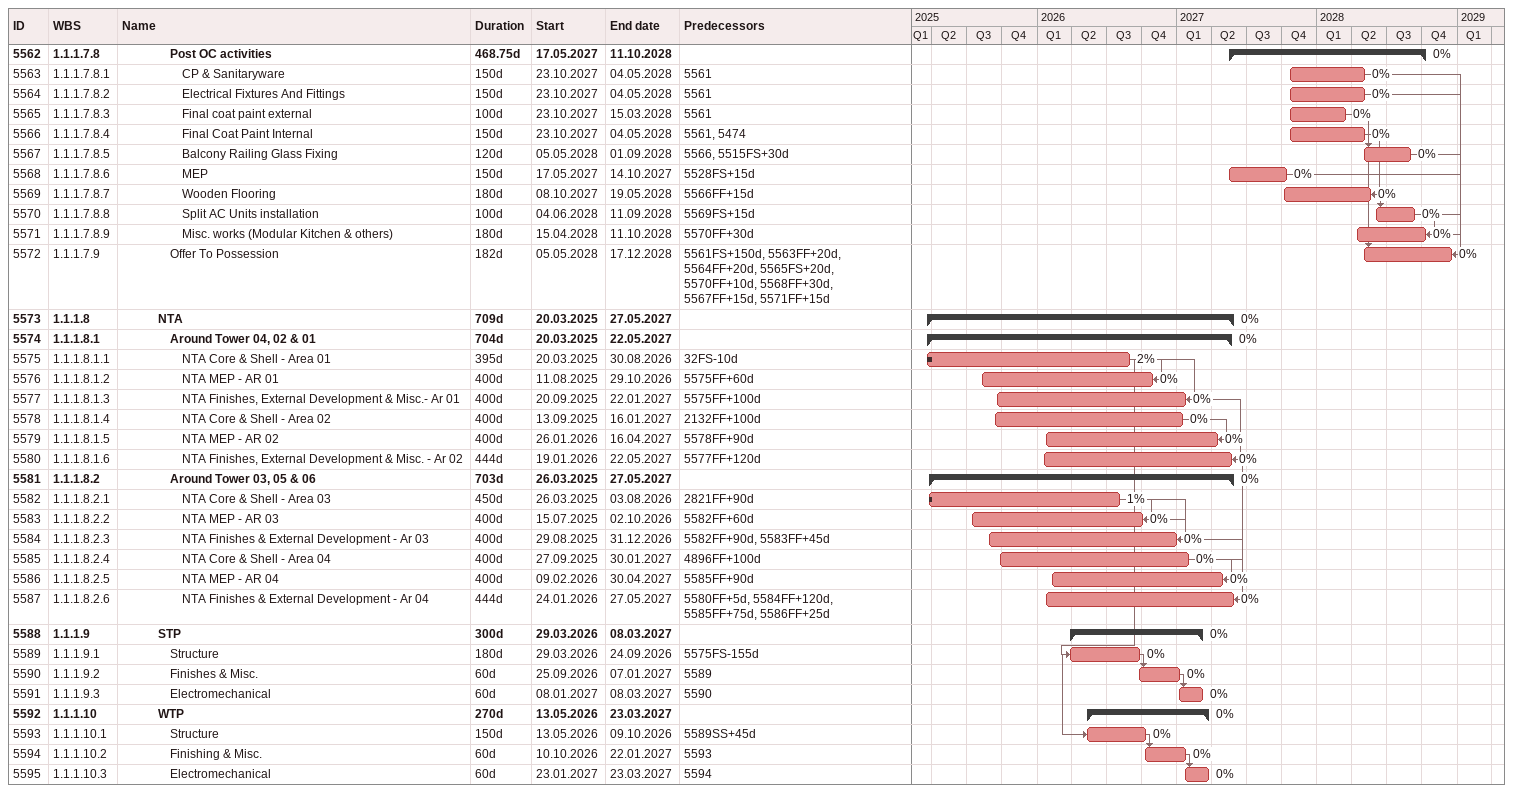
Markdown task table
| ID | WBS | Task | Duration | Start | Finish | Predecessors | % complete |
|---|---|---|---|---|---|---|---|
| 5562 | 1.1.1.7.8 | **Post OC activities** | 468.75d | 2027-05-17 | 2028-10-11 |  | 0 |
| 5563 | 1.1.1.7.8.1 | CP & Sanitaryware | 150d | 2027-10-23 | 2028-05-04 | 5561 | 0 |
| 5564 | 1.1.1.7.8.2 | Electrical Fixtures And Fittings | 150d | 2027-10-23 | 2028-05-04 | 5561 | 0 |
| 5565 | 1.1.1.7.8.3 | Final coat paint external | 100d | 2027-10-23 | 2028-03-15 | 5561 | 0 |
| 5566 | 1.1.1.7.8.4 | Final Coat Paint Internal | 150d | 2027-10-23 | 2028-05-04 | 5561, 5474 | 0 |
| 5567 | 1.1.1.7.8.5 | Balcony Railing Glass Fixing | 120d | 2028-05-05 | 2028-09-01 | 5566, 5515FS+30d | 0 |
| 5568 | 1.1.1.7.8.6 | MEP | 150d | 2027-05-17 | 2027-10-14 | 5528FS+15d | 0 |
| 5569 | 1.1.1.7.8.7 | Wooden Flooring | 180d | 2027-10-08 | 2028-05-19 | 5566FF+15d | 0 |
| 5570 | 1.1.1.7.8.8 | Split AC Units installation | 100d | 2028-06-04 | 2028-09-11 | 5569FS+15d | 0 |
| 5571 | 1.1.1.7.8.9 | Misc. works (Modular Kitchen & others) | 180d | 2028-04-15 | 2028-10-11 | 5570FF+30d | 0 |
| 5572 | 1.1.1.7.9 | Offer To Possession | 182d | 2028-05-05 | 2028-12-17 | 5561FS+150d, 5563FF+20d, 5564FF+20d, 5565FS+20d, 5570FF+10d, 5568FF+30d, 5567FF+15d, 5571FF+15d | 0 |
| 5573 | 1.1.1.8 | **NTA** | 709d | 2025-03-20 | 2027-05-27 |  | 0 |
| 5574 | 1.1.1.8.1 | **Around Tower 04, 02 & 01** | 704d | 2025-03-20 | 2027-05-22 |  | 0 |
| 5575 | 1.1.1.8.1.1 | NTA Core & Shell - Area 01 | 395d | 2025-03-20 | 2026-08-30 | 32FS-10d | 2 |
| 5576 | 1.1.1.8.1.2 | NTA MEP - AR 01 | 400d | 2025-08-11 | 2026-10-29 | 5575FF+60d | 0 |
| 5577 | 1.1.1.8.1.3 | NTA Finishes, External Development & Misc.- Ar 01 | 400d | 2025-09-20 | 2027-01-22 | 5575FF+100d | 0 |
| 5578 | 1.1.1.8.1.4 | NTA Core & Shell - Area 02 | 400d | 2025-09-13 | 2027-01-16 | 2132FF+100d | 0 |
| 5579 | 1.1.1.8.1.5 | NTA MEP - AR 02 | 400d | 2026-01-26 | 2027-04-16 | 5578FF+90d | 0 |
| 5580 | 1.1.1.8.1.6 | NTA Finishes, External Development & Misc. - Ar 02 | 444d | 2026-01-19 | 2027-05-22 | 5577FF+120d | 0 |
| 5581 | 1.1.1.8.2 | **Around Tower 03, 05 & 06** | 703d | 2025-03-26 | 2027-05-27 |  | 0 |
| 5582 | 1.1.1.8.2.1 | NTA Core & Shell - Area 03 | 450d | 2025-03-26 | 2026-08-03 | 2821FF+90d | 1 |
| 5583 | 1.1.1.8.2.2 | NTA MEP - AR 03 | 400d | 2025-07-15 | 2026-10-02 | 5582FF+60d | 0 |
| 5584 | 1.1.1.8.2.3 | NTA Finishes & External Development - Ar 03 | 400d | 2025-08-29 | 2026-12-31 | 5582FF+90d, 5583FF+45d | 0 |
| 5585 | 1.1.1.8.2.4 | NTA Core & Shell - Area 04 | 400d | 2025-09-27 | 2027-01-30 | 4896FF+100d | 0 |
| 5586 | 1.1.1.8.2.5 | NTA MEP - AR 04 | 400d | 2026-02-09 | 2027-04-30 | 5585FF+90d | 0 |
| 5587 | 1.1.1.8.2.6 | NTA Finishes & External Development - Ar 04 | 444d | 2026-01-24 | 2027-05-27 | 5580FF+5d, 5584FF+120d, 5585FF+75d, 5586FF+25d | 0 |
| 5588 | 1.1.1.9 | **STP** | 300d | 2026-03-29 | 2027-03-08 |  | 0 |
| 5589 | 1.1.1.9.1 | Structure | 180d | 2026-03-29 | 2026-09-24 | 5575FS-155d | 0 |
| 5590 | 1.1.1.9.2 | Finishes & Misc. | 60d | 2026-09-25 | 2027-01-07 | 5589 | 0 |
| 5591 | 1.1.1.9.3 | Electromechanical | 60d | 2027-01-08 | 2027-03-08 | 5590 | 0 |
| 5592 | 1.1.1.10 | **WTP** | 270d | 2026-05-13 | 2027-03-23 |  | 0 |
| 5593 | 1.1.1.10.1 | Structure | 150d | 2026-05-13 | 2026-10-09 | 5589SS+45d | 0 |
| 5594 | 1.1.1.10.2 | Finishing & Misc. | 60d | 2026-10-10 | 2027-01-22 | 5593 | 0 |
| 5595 | 1.1.1.10.3 | Electromechanical | 60d | 2027-01-23 | 2027-03-23 | 5594 | 0 |
